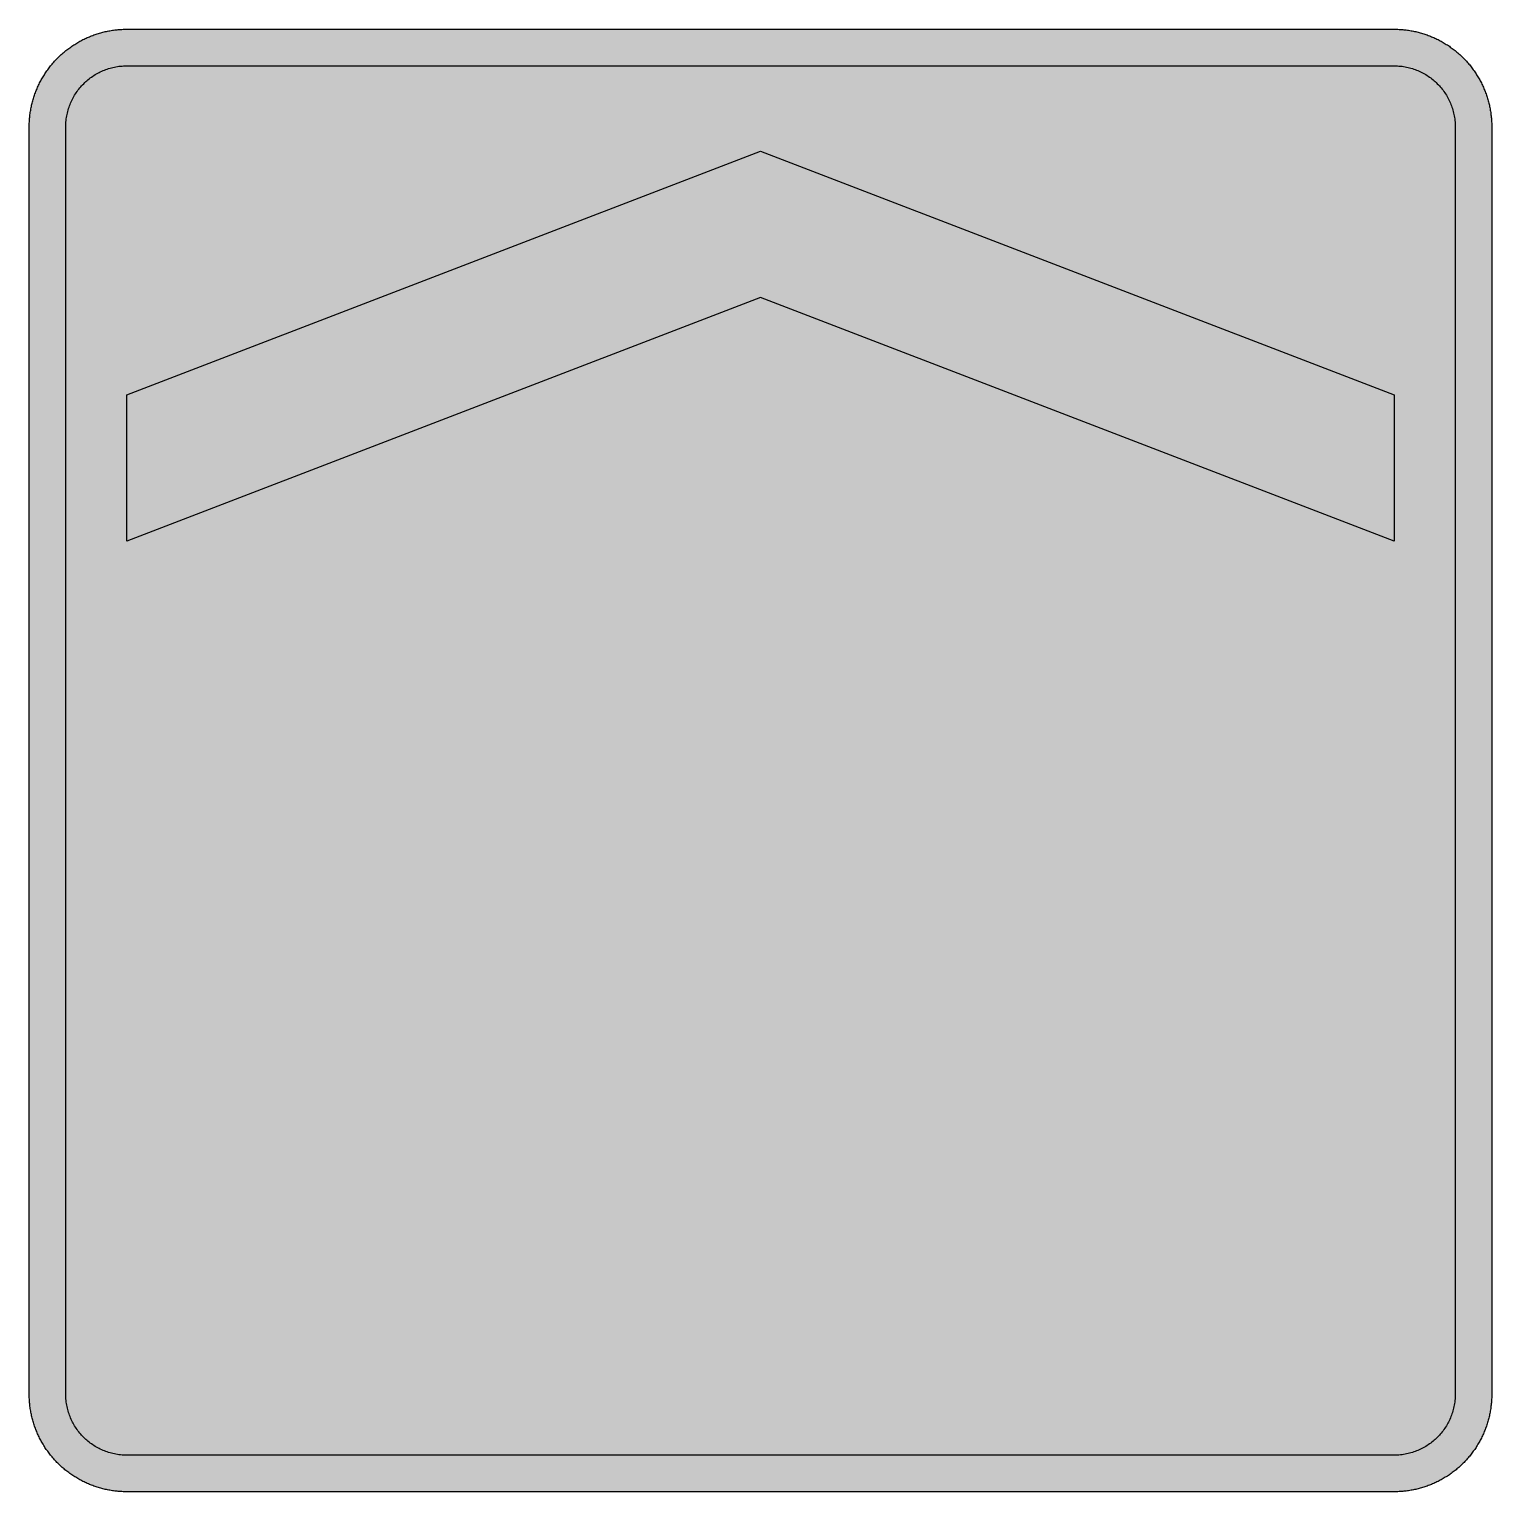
# Model space of a CAD drawing. Header units: millimetres. Extents: x 0 to 212, y 0 to 212.
import ezdxf

# ---------------------------------------------------------------- set-up
doc = ezdxf.new("R2010")
doc.units = ezdxf.units.MM

msp = doc.modelspace()

# ---------------------------------------------------------------- hatches: boundary and pattern name
for color, points in [(254, [(14.1633, 0.0536), (13.9878, 0.0533), (13.8125, 0.0559), (13.6373, 0.061), (13.462, 0.0686), (13.2893, 0.0787), (13.114, 0.0914), (12.9413, 0.1041), (12.7686, 0.1219), (12.5959, 0.1397), (12.4231, 0.16), (12.2504, 0.1829), (12.0777, 0.2057), (11.9075, 0.2337), (11.7373, 0.2616), (11.5672, 0.2921), (11.397, 0.3251), (11.2268, 0.3607), (11.0592, 0.3988), (10.8915, 0.4369), (10.7239, 0.4775), (10.5562, 0.5207), (10.3886, 0.5664), (10.2235, 0.6121), (10.0584, 0.6629), (9.8933, 0.7137), (9.7307, 0.7671), (9.5682, 0.8204), (9.4056, 0.8788), (9.2431, 0.9373), (9.083, 0.9982), (8.923, 1.0617), (8.763, 1.1252), (8.6055, 1.1938), (8.4455, 1.2624), (8.2906, 1.331), (8.1331, 1.4046), (7.9781, 1.4783), (7.8232, 1.5545), (7.6708, 1.6332), (7.5184, 1.7145), (7.366, 1.7958), (7.2161, 1.8796), (7.0663, 1.966), (6.919, 2.0523), (6.7716, 2.1438), (6.6243, 2.2352), (6.4795, 2.3266), (6.3348, 2.4232), (6.19, 2.5197), (6.0477, 2.6187), (5.908, 2.7178), (5.7683, 2.8194), (5.6286, 2.9235), (5.4915, 3.0302), (5.3543, 3.1369), (5.2197, 3.2461), (5.0851, 3.3579), (4.953, 3.4722), (4.8209, 3.5865), (4.6914, 3.7033), (4.5644, 3.8202), (4.4348, 3.9395), (4.3104, 4.0615), (4.1859, 4.1859), (4.0615, 4.3104), (3.9395, 4.4348), (3.8202, 4.5618), (3.7033, 4.6914), (3.5865, 4.8209), (3.4722, 4.953), (3.3579, 5.0851), (3.2487, 5.2197), (3.1369, 5.3543), (3.0302, 5.4915), (2.9235, 5.6286), (2.8194, 5.7683), (2.7178, 5.908), (2.6187, 6.0477), (2.5197, 6.19), (2.4232, 6.3348), (2.3266, 6.477), (2.2352, 6.6243), (2.1438, 6.7691), (2.0523, 6.9164), (1.966, 7.0663), (1.8796, 7.2161), (1.7958, 7.366), (1.7145, 7.5184), (1.6332, 7.6708), (1.5545, 7.8232), (1.4783, 7.9781), (1.4046, 8.1331), (1.331, 8.2906), (1.2598, 8.4455), (1.1913, 8.603), (1.1252, 8.763), (1.0592, 8.923), (0.9982, 9.083), (0.9373, 9.2431), (0.8763, 9.4056), (0.8204, 9.5682), (0.7645, 9.7307), (0.7112, 9.8933), (0.6604, 10.0584), (0.6121, 10.2235), (0.5639, 10.3911), (0.5207, 10.5562), (0.4775, 10.7239), (0.4343, 10.8915), (0.3962, 11.0592), (0.3607, 11.2268), (0.3251, 11.397), (0.2921, 11.5672), (0.2616, 11.7373), (0.2311, 11.9075), (0.2057, 12.0802), (0.1803, 12.2504), (0.1575, 12.4231), (0.1372, 12.5959), (0.1194, 12.7686), (0.1041, 12.9413), (0.0889, 13.1166), (0.0787, 13.2893), (0.0686, 13.4645), (0.061, 13.6373), (0.0559, 13.8125), (0.0508, 13.9878), (0.0508, 14.163), (0.0522, 197.6092), (0.0508, 197.7822), (0.0559, 197.9574), (0.061, 198.1327), (0.0686, 198.308), (0.0787, 198.4807), (0.0889, 198.6559), (0.1041, 198.8287), (0.1194, 199.0014), (0.1372, 199.1741), (0.1575, 199.3468), (0.1803, 199.5195), (0.2057, 199.6923), (0.2311, 199.8624), (0.2616, 200.0326), (0.2921, 200.2028), (0.3251, 200.373), (0.3607, 200.5432), (0.3962, 200.7108), (0.4343, 200.8784), (0.4775, 201.0461), (0.5207, 201.2137), (0.5639, 201.3814), (0.6121, 201.5465), (0.6604, 201.7116), (0.7112, 201.8767), (0.7645, 202.0392), (0.8204, 202.2018), (0.8763, 202.3643), (0.9373, 202.5269), (0.9982, 202.6869), (1.0592, 202.8469), (1.1252, 203.007), (1.1913, 203.1644), (1.2598, 203.3245), (1.331, 203.4794), (1.4046, 203.6369), (1.4783, 203.7918), (1.5545, 203.9468), (1.6332, 204.0992), (1.7145, 204.2516), (1.7958, 204.404), (1.8796, 204.5538), (1.966, 204.7037), (2.0523, 204.851), (2.1438, 204.9983), (2.2352, 205.1456), (2.3266, 205.2904), (2.4232, 205.4352), (2.5197, 205.58), (2.6187, 205.7222), (2.7178, 205.8619), (2.8194, 206.0016), (2.9235, 206.1413), (3.0302, 206.2785), (3.1369, 206.4156), (3.2487, 206.5503), (3.3579, 206.6849), (3.4722, 206.817), (3.5865, 206.949), (3.7033, 207.0786), (3.8202, 207.2056), (3.9395, 207.3351), (4.0615, 207.4596), (4.1859, 207.584), (4.3104, 207.7085), (4.4348, 207.8304), (4.5644, 207.9498), (4.6914, 208.0666), (4.8209, 208.1835), (4.953, 208.2978), (5.0851, 208.4121), (5.2197, 208.5213), (5.3543, 208.6331), (5.4915, 208.7397), (5.6286, 208.8464), (5.7683, 208.9506), (5.908, 209.0522), (6.0477, 209.1512), (6.19, 209.2503), (6.3348, 209.3468), (6.4795, 209.4433), (6.6243, 209.5348), (6.7716, 209.6262), (6.919, 209.7176), (7.0663, 209.804), (7.2161, 209.8904), (7.366, 209.9742), (7.5184, 210.0555), (7.6708, 210.1367), (7.8232, 210.2155), (7.9781, 210.2917), (8.1331, 210.3653), (8.2906, 210.439), (8.4455, 210.5101), (8.6055, 210.5787), (8.763, 210.6447), (8.923, 210.7108), (9.083, 210.7717), (9.2431, 210.8327), (9.4056, 210.8937), (9.5682, 210.9495), (9.7307, 211.0054), (9.8933, 211.0588), (10.0584, 211.1096), (10.2235, 211.1578), (10.3886, 211.2061), (10.5562, 211.2493), (10.7239, 211.2924), (10.8915, 211.3356), (11.0592, 211.3737), (11.2268, 211.4093), (11.397, 211.4448), (11.5672, 211.4779), (11.7373, 211.5083), (11.9075, 211.5388), (12.0777, 211.5642), (12.2504, 211.5896), (12.4231, 211.6125), (12.5959, 211.6328), (12.7686, 211.6506), (12.9413, 211.6658), (13.114, 211.6811), (13.2893, 211.6912), (13.462, 211.7014), (13.6373, 211.709), (13.8125, 211.7141), (13.9878, 211.7192), (14.163, 211.7192), (197.6078, 211.7203), (197.7822, 211.7192), (197.9574, 211.7141), (198.1327, 211.709), (198.3054, 211.7014), (198.4807, 211.6912), (198.6534, 211.6811), (198.8287, 211.6658), (199.0014, 211.6506), (199.1741, 211.6328), (199.3468, 211.6125), (199.5195, 211.5896), (199.6897, 211.5642), (199.8624, 211.5388), (200.0326, 211.5083), (200.2028, 211.4779), (200.373, 211.4448), (200.5432, 211.4093), (200.7108, 211.3737), (200.8784, 211.3356), (201.0461, 211.2924), (201.2137, 211.2493), (201.3788, 211.2061), (201.5465, 211.1578), (201.7116, 211.1096), (201.8767, 211.0588), (202.0392, 211.0054), (202.2018, 210.9495), (202.3643, 210.8937), (202.5269, 210.8327), (202.6869, 210.7717), (202.8469, 210.7108), (203.007, 210.6447), (203.167, 210.5787), (203.3245, 210.5101), (203.4794, 210.439), (203.6369, 210.3653), (203.7918, 210.2917), (203.9468, 210.2155), (204.0992, 210.1367), (204.2516, 210.0555), (204.404, 209.9742), (204.5538, 209.8904), (204.7037, 209.804), (204.8535, 209.7176), (205.0009, 209.6262), (205.1456, 209.5348), (205.293, 209.4433), (205.4352, 209.3468), (205.58, 209.2503), (205.7222, 209.1512), (205.8619, 209.0522), (206.0016, 208.9506), (206.1413, 208.8464), (206.2785, 208.7397), (206.4156, 208.6331), (206.5503, 208.5213), (206.6849, 208.4121), (206.817, 208.2978), (206.949, 208.1835), (207.0786, 208.0666), (207.2081, 207.9498), (207.3351, 207.8304), (207.4596, 207.7085), (207.584, 207.584), (207.7085, 207.4596), (207.8304, 207.3351), (207.9498, 207.2056), (208.0666, 207.0786), (208.1835, 206.949), (208.2978, 206.817), (208.4121, 206.6849), (208.5238, 206.5503), (208.6331, 206.4156), (208.7397, 206.2785), (208.8464, 206.1413), (208.9506, 206.0016), (209.0522, 205.8619), (209.1512, 205.7222), (209.2503, 205.58), (209.3468, 205.4352), (209.4433, 205.2904), (209.5348, 205.1456), (209.6262, 204.9983), (209.7176, 204.851), (209.804, 204.7037), (209.8904, 204.5538), (209.9742, 204.404), (210.0555, 204.2516), (210.1367, 204.0992), (210.2155, 203.9468), (210.2917, 203.7918), (210.3653, 203.6369), (210.439, 203.4794), (210.5076, 203.3245), (210.5762, 203.1644), (210.6447, 203.007), (210.7082, 202.8469), (210.7717, 202.6869), (210.8327, 202.5269), (210.8911, 202.3643), (210.9495, 202.2018), (211.0029, 202.0392), (211.0562, 201.8767), (211.107, 201.7116), (211.1578, 201.5465), (211.2035, 201.3814), (211.2493, 201.2137), (211.2924, 201.0461), (211.3331, 200.8784), (211.3712, 200.7108), (211.4093, 200.5432), (211.4448, 200.373), (211.4779, 200.2028), (211.5083, 200.0326), (211.5363, 199.8624), (211.5642, 199.6923), (211.5871, 199.5195), (211.6099, 199.3468), (211.6303, 199.1741), (211.648, 199.0014), (211.6658, 198.8287), (211.6785, 198.6559), (211.6912, 198.4807), (211.7014, 198.308), (211.709, 198.1327), (211.7141, 197.9574), (211.7166, 197.7822), (211.7166, 197.6069), (211.7189, 14.1647), (211.7166, 13.9878), (211.7141, 13.8125), (211.709, 13.6373), (211.7014, 13.4645), (211.6912, 13.2893), (211.6785, 13.1166), (211.6658, 12.9413), (211.648, 12.7686), (211.6303, 12.5959), (211.6099, 12.4231), (211.5871, 12.2504), (211.5642, 12.0802), (211.5363, 11.9075), (211.5083, 11.7373), (211.4779, 11.5672), (211.4448, 11.397), (211.4093, 11.2268), (211.3712, 11.0592), (211.3331, 10.8915), (211.2924, 10.7239), (211.2493, 10.5562), (211.2035, 10.3911), (211.1578, 10.2235), (211.107, 10.0584), (211.0562, 9.8933), (211.0029, 9.7307), (210.9495, 9.5682), (210.8911, 9.4056), (210.8327, 9.2431), (210.7717, 9.083), (210.7082, 8.923), (210.6447, 8.763), (210.5762, 8.603), (210.5076, 8.4455), (210.439, 8.2906), (210.3653, 8.1331), (210.2917, 7.9781), (210.2155, 7.8232), (210.1367, 7.6708), (210.0555, 7.5184), (209.9742, 7.366), (209.8904, 7.2161), (209.804, 7.0663), (209.7176, 6.9164), (209.6262, 6.7691), (209.5348, 6.6243), (209.4433, 6.477), (209.3468, 6.3348), (209.2503, 6.19), (209.1512, 6.0477), (209.0522, 5.908), (208.9506, 5.7683), (208.8464, 5.6286), (208.7397, 5.4915), (208.6331, 5.3543), (208.5238, 5.2197), (208.4121, 5.0851), (208.2978, 4.953), (208.1835, 4.8209), (208.0666, 4.6914), (207.9498, 4.5618), (207.8304, 4.4348), (207.7085, 4.3104), (207.584, 4.1859), (207.4596, 4.0615), (207.3351, 3.9395), (207.2081, 3.8202), (207.0786, 3.7033), (206.949, 3.5865), (206.817, 3.4722), (206.6849, 3.3579), (206.5503, 3.2461), (206.4156, 3.1369), (206.2785, 3.0302), (206.1413, 2.9235), (206.0016, 2.8194), (205.8619, 2.7178), (205.7222, 2.6187), (205.58, 2.5197), (205.4352, 2.4232), (205.293, 2.3266), (205.1456, 2.2352), (205.0009, 2.1438), (204.8535, 2.0523), (204.7037, 1.966), (204.5538, 1.8796), (204.404, 1.7958), (204.2516, 1.7145), (204.0992, 1.6332), (203.9468, 1.5545), (203.7918, 1.4783), (203.6369, 1.4046), (203.4794, 1.331), (203.3245, 1.2624), (203.167, 1.1938), (203.007, 1.1252), (202.8469, 1.0617), (202.6869, 0.9982), (202.5269, 0.9373), (202.3643, 0.8788), (202.2018, 0.8204), (202.0392, 0.7671), (201.8767, 0.7137), (201.7116, 0.6629), (201.5465, 0.6121), (201.3788, 0.5664), (201.2137, 0.5207), (201.0461, 0.4775), (200.8784, 0.4369), (200.7108, 0.3988), (200.5432, 0.3607), (200.373, 0.3251), (200.2028, 0.2921), (200.0326, 0.2616), (199.8624, 0.2337), (199.6897, 0.2057), (199.5195, 0.1829), (199.3468, 0.16), (199.1741, 0.1397), (199.0014, 0.1219), (198.8287, 0.1041), (198.6534, 0.0914), (198.4807, 0.0787), (198.3054, 0.0686), (198.1327, 0.061), (197.9574, 0.0559), (197.7822, 0.0533), (197.6069, 0.0533)]), (144, [(14.1633, 5.3453), (13.9344, 5.3467), (13.7084, 5.3543), (13.4849, 5.3696), (13.2613, 5.3899), (13.0378, 5.4153), (12.8194, 5.4458), (12.6009, 5.4813), (12.385, 5.522), (12.1717, 5.5702), (11.9583, 5.621), (11.7475, 5.6794), (11.5392, 5.7404), (11.3335, 5.8064), (11.1303, 5.8801), (10.9296, 5.9563), (10.729, 6.0376), (10.5334, 6.1239), (10.3378, 6.2128), (10.1473, 6.3094), (9.9593, 6.4084), (9.7714, 6.5126), (9.5885, 6.6218), (9.4082, 6.7335), (9.2304, 6.8504), (9.0576, 6.9698), (8.8849, 7.0968), (8.7173, 7.2238), (8.5522, 7.3584), (8.3896, 7.4955), (8.2321, 7.6352), (8.0772, 7.78), (7.9273, 7.9273), (7.7775, 8.0772), (7.6352, 8.2321), (7.493, 8.3922), (7.3558, 8.5522), (7.2238, 8.7173), (7.0942, 8.8875), (6.9698, 9.0576), (6.8504, 9.2329), (6.7335, 9.4107), (6.6192, 9.591), (6.5126, 9.7739), (6.4084, 9.9593), (6.3068, 10.1473), (6.2128, 10.3403), (6.1214, 10.5334), (6.035, 10.7315), (5.9538, 10.9296), (5.8776, 11.1303), (5.8064, 11.3335), (5.7404, 11.5418), (5.6769, 11.75), (5.621, 11.9583), (5.5677, 12.1717), (5.522, 12.385), (5.4813, 12.6009), (5.4432, 12.8194), (5.4127, 13.0404), (5.3873, 13.2613), (5.3696, 13.4849), (5.3543, 13.7084), (5.3467, 13.937), (5.3416, 14.163), (5.3439, 197.6092), (5.3467, 197.8355), (5.3543, 198.0616), (5.3696, 198.2851), (5.3873, 198.5086), (5.4127, 198.7321), (5.4432, 198.9506), (5.4813, 199.169), (5.522, 199.3849), (5.5677, 199.5983), (5.621, 199.8116), (5.6769, 200.0225), (5.7404, 200.2307), (5.8064, 200.4365), (5.8776, 200.6397), (5.9538, 200.8403), (6.035, 201.041), (6.1214, 201.2366), (6.2128, 201.4322), (6.3068, 201.6227), (6.4084, 201.8106), (6.5126, 201.9986), (6.6192, 202.1815), (6.7335, 202.3618), (6.8504, 202.5396), (6.9698, 202.7123), (7.0942, 202.885), (7.2238, 203.0527), (7.3558, 203.2178), (7.493, 203.3803), (7.6352, 203.5378), (7.7775, 203.6928), (7.9273, 203.8426), (8.0772, 203.9925), (8.2321, 204.1347), (8.3896, 204.277), (8.5522, 204.4141), (8.7173, 204.5462), (8.8849, 204.6757), (9.0576, 204.8002), (9.2304, 204.9196), (9.4082, 205.0364), (9.5885, 205.1507), (9.7714, 205.2574), (9.9593, 205.3615), (10.1473, 205.4631), (10.3378, 205.5571), (10.5334, 205.6486), (10.729, 205.7349), (10.9296, 205.8162), (11.1303, 205.8924), (11.3335, 205.9635), (11.5392, 206.0296), (11.7475, 206.0931), (11.9583, 206.1489), (12.1717, 206.2023), (12.385, 206.248), (12.6009, 206.2886), (12.8194, 206.3267), (13.0378, 206.3572), (13.2613, 206.3826), (13.4849, 206.4004), (13.7084, 206.4156), (13.9344, 206.4233), (14.163, 206.4283), (197.6078, 206.4286), (197.833, 206.4233), (198.0616, 206.4156), (198.2851, 206.4004), (198.5086, 206.3826), (198.7296, 206.3572), (198.9506, 206.3267), (199.169, 206.2886), (199.3849, 206.248), (199.5983, 206.2023), (199.8116, 206.1489), (200.0199, 206.0931), (200.2282, 206.0296), (200.4365, 205.9635), (200.6397, 205.8924), (200.8403, 205.8162), (201.0385, 205.7349), (201.2366, 205.6486), (201.4296, 205.5571), (201.6227, 205.4631), (201.8106, 205.3615), (201.996, 205.2574), (202.1789, 205.1507), (202.3593, 205.0364), (202.5371, 204.9196), (202.7123, 204.8002), (202.8825, 204.6757), (203.0527, 204.5462), (203.2178, 204.4141), (203.3778, 204.277), (203.5378, 204.1347), (203.6928, 203.9925), (203.8426, 203.8426), (203.9899, 203.6928), (204.1347, 203.5378), (204.2744, 203.3803), (204.4116, 203.2178), (204.5462, 203.0527), (204.6732, 202.885), (204.8002, 202.7123), (204.9196, 202.5396), (205.0364, 202.3618), (205.1482, 202.1815), (205.2574, 201.9986), (205.3615, 201.8106), (205.4606, 201.6227), (205.5571, 201.4322), (205.646, 201.2366), (205.7324, 201.041), (205.8137, 200.8403), (205.8899, 200.6397), (205.9635, 200.4365), (206.0296, 200.2307), (206.0905, 200.0225), (206.1489, 199.8116), (206.1997, 199.5983), (206.248, 199.3849), (206.2886, 199.169), (206.3242, 198.9506), (206.3547, 198.7321), (206.3801, 198.5086), (206.4004, 198.2851), (206.4156, 198.0616), (206.4233, 197.8355), (206.4258, 197.6069), (206.4272, 14.1647), (206.4233, 13.937), (206.4156, 13.7084), (206.4004, 13.4849), (206.3801, 13.2613), (206.3547, 13.0404), (206.3242, 12.8194), (206.2886, 12.6009), (206.248, 12.385), (206.1997, 12.1717), (206.1489, 11.9583), (206.0905, 11.75), (206.0296, 11.5418), (205.9635, 11.3335), (205.8899, 11.1303), (205.8137, 10.9296), (205.7324, 10.7315), (205.646, 10.5334), (205.5571, 10.3403), (205.4606, 10.1473), (205.3615, 9.9593), (205.2574, 9.7739), (205.1482, 9.591), (205.0364, 9.4107), (204.9196, 9.2329), (204.8002, 9.0576), (204.6732, 8.8875), (204.5462, 8.7173), (204.4116, 8.5522), (204.2744, 8.3922), (204.1347, 8.2321), (203.9899, 8.0772), (203.8426, 7.9273), (203.6928, 7.78), (203.5378, 7.6352), (203.3778, 7.4955), (203.2178, 7.3584), (203.0527, 7.2238), (202.8825, 7.0968), (202.7123, 6.9698), (202.5371, 6.8504), (202.3593, 6.7335), (202.1789, 6.6218), (201.996, 6.5126), (201.8106, 6.4084), (201.6227, 6.3094), (201.4296, 6.2128), (201.2366, 6.1239), (201.0385, 6.0376), (200.8403, 5.9563), (200.6397, 5.8801), (200.4365, 5.8064), (200.2282, 5.7404), (200.0199, 5.6794), (199.8116, 5.621), (199.5983, 5.5702), (199.3849, 5.522), (199.169, 5.4813), (198.9506, 5.4458), (198.7296, 5.4153), (198.5086, 5.3899), (198.2851, 5.3696), (198.0616, 5.3543), (197.833, 5.3467), (197.6069, 5.3442)]), (254, [(105.8855, 194.0814), (197.6078, 158.8036), (197.6078, 137.637), (105.8855, 172.9147), (14.1633, 137.637), (14.1633, 158.8036)])]:
    msp.add_hatch(color=color).paths.add_polyline_path(points)
h = msp.add_hatch(color=254)
h.paths.add_polyline_path([(68.8439, 17.6925), (68.8439, 141.1647), (119.5557, 141.1647), (120.0201, 141.1605), (120.4849, 141.1529), (120.9497, 141.1376), (121.412, 141.1173), (121.8768, 141.0919), (122.3391, 141.0589), (122.7988, 141.0233), (123.2586, 140.9802), (123.7183, 140.9319), (124.1755, 140.8786), (124.6327, 140.8176), (125.0899, 140.7516), (125.5446, 140.683), (125.9992, 140.6068), (126.4514, 140.523), (126.9009, 140.4366), (127.3505, 140.3426), (127.8001, 140.2461), (128.2471, 140.142), (128.6916, 140.0327), (129.1336, 139.9184), (129.5781, 139.7991), (130.0175, 139.6746), (130.4569, 139.5425), (130.8938, 139.4079), (131.3282, 139.2657), (131.7625, 139.1209), (132.1943, 138.9685), (132.6236, 138.811), (133.0503, 138.6484), (133.4745, 138.4833), (133.8986, 138.3106), (134.3203, 138.1328), (134.7394, 137.9499), (135.1559, 137.762), (135.57, 137.5689), (135.984, 137.3708), (136.3929, 137.1676), (136.7993, 136.9593), (137.2057, 136.7485), (137.607, 136.5301), (138.0084, 136.3066), (138.4046, 136.078), (138.8008, 135.8468), (139.192, 135.6081), (139.5806, 135.3642), (139.9667, 135.1178), (140.3502, 134.8664), (140.7312, 134.6073), (141.1097, 134.3457), (141.4831, 134.079), (141.8565, 133.8072), (142.2248, 133.5303), (142.588, 133.2509), (142.9512, 132.9639), (143.3093, 132.6744), (143.6649, 132.3797), (144.018, 132.08), (144.3685, 131.7752), (144.714, 131.4653), (145.0543, 131.1529), (145.3921, 130.8354), (145.7274, 130.5128), (146.0602, 130.1852), (146.3878, 129.8524), (146.7104, 129.5171), (147.0279, 129.1793), (147.3403, 128.8364), (147.6502, 128.491), (147.955, 128.143), (148.2547, 127.7899), (148.5494, 127.4343), (148.8389, 127.0762), (149.1259, 126.713), (149.4079, 126.3498), (149.6822, 125.9789), (149.954, 125.6081), (150.2207, 125.2347), (150.4823, 124.8562), (150.7414, 124.4752), (150.9928, 124.0917), (151.2392, 123.7056), (151.4831, 123.317), (151.7193, 122.9258), (151.953, 122.5296), (152.1816, 122.1334), (152.4051, 121.732), (152.621, 121.3307), (152.8343, 120.9269), (153.0426, 120.5179), (153.2458, 120.109), (153.4439, 119.695), (153.637, 119.2809), (153.8249, 118.8644), (154.0078, 118.4453), (154.1856, 118.0236), (154.3558, 117.602), (154.5234, 117.1753), (154.686, 116.7486), (154.8435, 116.3193), (154.9933, 115.8875), (155.1407, 115.4532), (155.2804, 115.0188), (155.4175, 114.5819), (155.5471, 114.1425), (155.6715, 113.7031), (155.7934, 113.2611), (155.9077, 112.8166), (156.017, 112.3721), (156.1186, 111.9251), (156.2176, 111.4781), (156.3116, 111.0285), (156.398, 110.5764), (156.4792, 110.1242), (156.5554, 109.6696), (156.6266, 109.2149), (156.6926, 108.7603), (156.751, 108.3031), (156.8044, 107.8459), (156.8526, 107.3861), (156.8958, 106.9264), (156.9339, 106.4641), (156.9644, 106.0018), (156.9898, 105.5395), (157.0101, 105.0747), (157.0253, 104.6124), (157.033, 104.1476), (157.038, 103.6803), (157.033, 103.2154), (157.0253, 102.7506), (157.0101, 102.2858), (156.9898, 101.821), (156.9644, 101.3587), (156.9339, 100.8964), (156.8958, 100.4367), (156.8526, 99.9769), (156.8044, 99.5172), (156.751, 99.0575), (156.6926, 98.6028), (156.6266, 98.1456), (156.5554, 97.6909), (156.4792, 97.2363), (156.398, 96.7842), (156.3116, 96.3346), (156.2176, 95.885), (156.1186, 95.4354), (156.017, 94.9884), (155.9077, 94.5439), (155.7934, 94.0994), (155.6715, 93.6574), (155.5471, 93.218), (155.4175, 92.7786), (155.2804, 92.3417), (155.1407, 91.9074), (154.9933, 91.473), (154.8435, 91.0412), (154.686, 90.612), (154.5234, 90.1852), (154.3558, 89.7585), (154.1856, 89.3369), (154.0078, 88.9152), (153.8249, 88.4961), (153.637, 88.0796), (153.4439, 87.6656), (153.2458, 87.2515), (153.0426, 86.8426), (152.8343, 86.4337), (152.621, 86.0298), (152.4051, 85.6285), (152.1816, 85.2272), (151.953, 84.8309), (151.7193, 84.4347), (151.4831, 84.0435), (151.2392, 83.6549), (150.9928, 83.2688), (150.7414, 82.8853), (150.4823, 82.5043), (150.2207, 82.1258), (149.954, 81.7524), (149.6822, 81.3791), (149.4079, 81.0108), (149.1259, 80.645), (148.8389, 80.2843), (148.5494, 79.9262), (148.2547, 79.568), (147.955, 79.2175), (147.6502, 78.867), (147.3403, 78.5216), (147.0279, 78.1812), (146.7104, 77.8408), (146.3878, 77.5081), (146.0602, 77.1754), (145.7274, 76.8477), (145.3921, 76.5251), (145.0543, 76.2076), (144.714, 75.8927), (144.3685, 75.5853), (144.018, 75.2805), (143.6649, 74.9808), (143.3093, 74.6862), (142.9512, 74.3941), (142.588, 74.1096), (142.2248, 73.8276), (141.8565, 73.5533), (141.4831, 73.2815), (141.1097, 73.0148), (140.7312, 72.7532), (140.3502, 72.4941), (139.9667, 72.2427), (139.5806, 71.9938), (139.192, 71.7525), (138.8008, 71.5137), (138.4046, 71.2826), (138.0084, 71.054), (137.607, 70.8304), (137.2057, 70.612), (136.7993, 70.4012), (136.3929, 70.1929), (135.984, 69.9897), (135.57, 69.7916), (135.1559, 69.5985), (134.7394, 69.4106), (134.3203, 69.2277), (133.8986, 69.0499), (133.4745, 68.8797), (133.0503, 68.7121), (132.6236, 68.5495), (132.1943, 68.392), (131.7625, 68.2422), (131.3282, 68.0949), (130.8938, 67.9526), (130.4569, 67.818), (130.0175, 67.6885), (129.5781, 67.5615), (129.1336, 67.4421), (128.6916, 67.3278), (128.2471, 67.2186), (127.8001, 67.117), (127.3505, 67.0179), (126.9009, 66.9239), (126.4514, 66.8376), (125.9992, 66.7563), (125.5446, 66.6801), (125.0899, 66.609), (124.6327, 66.5429), (124.1755, 66.4845), (123.7183, 66.4312), (123.2586, 66.3804), (122.7988, 66.3397), (122.3391, 66.3016), (121.8768, 66.2711), (121.412, 66.2432), (120.9497, 66.2229), (120.4849, 66.2102), (120.0201, 66.2), (119.5553, 66.1975), (87.5852, 66.1994), (87.5852, 17.6925)])
h.paths.add_polyline_path([(87.5852, 83.8383), (118.4533, 83.8383), (118.6993, 83.8378), (118.9457, 83.8429), (119.1895, 83.8505), (119.4359, 83.8606), (119.6823, 83.8759), (119.9261, 83.8911), (120.1699, 83.9114), (120.4138, 83.9343), (120.6576, 83.9597), (120.8989, 83.9876), (121.1402, 84.0207), (121.3841, 84.0537), (121.6228, 84.0918), (121.8641, 84.1324), (122.1029, 84.1756), (122.3416, 84.2213), (122.5804, 84.2721), (122.8166, 84.3229), (123.0528, 84.3788), (123.2891, 84.4347), (123.5253, 84.4956), (123.759, 84.5591), (123.9926, 84.6252), (124.2238, 84.6938), (124.4549, 84.7674), (124.6861, 84.8411), (124.9147, 84.9198), (125.1433, 84.9986), (125.3719, 85.0824), (125.5979, 85.1687), (125.8214, 85.2551), (126.0475, 85.3465), (126.2685, 85.4405), (126.492, 85.537), (126.713, 85.6361), (126.9314, 85.7402), (127.1499, 85.8444), (127.3658, 85.9511), (127.5817, 86.0628), (127.7976, 86.1746), (128.0109, 86.2889), (128.2217, 86.4083), (128.4326, 86.5276), (128.6408, 86.6521), (128.8491, 86.7766), (129.0549, 86.9061), (129.2581, 87.0356), (129.4613, 87.1703), (129.6645, 87.3074), (129.8626, 87.4446), (130.0607, 87.5868), (130.2588, 87.7291), (130.4544, 87.8764), (130.6474, 88.0262), (130.8379, 88.1761), (131.0284, 88.331), (131.2164, 88.486), (131.4044, 88.646), (131.5898, 88.806), (131.7727, 88.9686), (131.953, 89.1362), (132.1308, 89.3039), (132.3086, 89.474), (132.4839, 89.6468), (132.6591, 89.8246), (132.8293, 89.9998), (132.9969, 90.1802), (133.162, 90.3605), (133.3271, 90.5434), (133.4872, 90.7288), (133.6472, 90.9142), (133.8021, 91.1047), (133.9571, 91.2927), (134.1069, 91.4857), (134.2568, 91.6788), (134.4016, 91.8743), (134.5463, 92.0699), (134.6886, 92.268), (134.8257, 92.4687), (134.9629, 92.6719), (135.095, 92.8726), (135.2271, 93.0783), (135.3566, 93.284), (135.4811, 93.4923), (135.6055, 93.7006), (135.7249, 93.9114), (135.8443, 94.1222), (135.9586, 94.3356), (136.0703, 94.549), (136.1821, 94.7649), (136.2888, 94.9833), (136.3929, 95.2017), (136.4945, 95.4202), (136.5961, 95.6412), (136.6926, 95.8621), (136.7866, 96.0857), (136.8755, 96.3092), (136.9644, 96.5352), (137.0508, 96.7613), (137.1346, 96.9899), (137.2133, 97.2185), (137.2921, 97.4471), (137.3657, 97.6782), (137.4394, 97.9094), (137.508, 98.1405), (137.574, 98.3742), (137.6375, 98.6079), (137.6985, 98.8441), (137.7544, 99.0778), (137.8102, 99.3165), (137.861, 99.5528), (137.9118, 99.7915), (137.9576, 100.0303), (138.0007, 100.269), (138.0414, 100.5103), (138.0795, 100.7491), (138.1125, 100.9904), (138.1455, 101.2342), (138.1735, 101.4755), (138.1989, 101.7194), (138.2217, 101.9632), (138.242, 102.2071), (138.2573, 102.4509), (138.2725, 102.6973), (138.2827, 102.9411), (138.2903, 103.1875), (138.2954, 103.4339), (138.2954, 103.6803), (138.2954, 103.9266), (138.2903, 104.173), (138.2827, 104.4194), (138.2725, 104.6658), (138.2573, 104.9096), (138.242, 105.1535), (138.2217, 105.3973), (138.1989, 105.6411), (138.1735, 105.885), (138.1455, 106.1288), (138.1125, 106.3701), (138.0795, 106.6114), (138.0414, 106.8527), (138.0007, 107.0915), (137.9576, 107.3302), (137.9118, 107.569), (137.861, 107.8078), (137.8102, 108.044), (137.7544, 108.2827), (137.6985, 108.5164), (137.6375, 108.7526), (137.574, 108.9863), (137.508, 109.22), (137.4394, 109.4511), (137.3657, 109.6823), (137.2921, 109.9134), (137.2133, 110.142), (137.1346, 110.3706), (137.0508, 110.5992), (136.9644, 110.8253), (136.8755, 111.0488), (136.7866, 111.2749), (136.6926, 111.4958), (136.5961, 111.7194), (136.4945, 111.9403), (136.3929, 112.1588), (136.2888, 112.3772), (136.1821, 112.5931), (136.0703, 112.809), (135.9586, 113.0249), (135.8443, 113.2383), (135.7249, 113.4491), (135.6055, 113.6599), (135.4811, 113.8682), (135.3566, 114.0765), (135.2271, 114.2822), (135.095, 114.4854), (134.9629, 114.6886), (134.8257, 114.8918), (134.6886, 115.0899), (134.5463, 115.2881), (134.4016, 115.4862), (134.2568, 115.6818), (134.1069, 115.8748), (133.9571, 116.0653), (133.8021, 116.2558), (133.6472, 116.4438), (133.4872, 116.6317), (133.3271, 116.8146), (133.162, 116.9975), (132.9969, 117.1804), (132.8293, 117.3582), (132.6591, 117.536), (132.4839, 117.7112), (132.3086, 117.8839), (132.1308, 118.0567), (131.953, 118.2243), (131.7727, 118.3894), (131.5898, 118.5545), (131.4044, 118.7145), (131.2164, 118.8745), (131.0284, 119.0295), (130.8379, 119.1844), (130.6474, 119.3343), (130.4544, 119.4841), (130.2588, 119.6289), (130.0607, 119.7737), (129.8626, 119.9159), (129.6645, 120.0531), (129.4613, 120.1903), (129.2581, 120.3223), (129.0549, 120.4544), (128.8491, 120.584), (128.6408, 120.7084), (128.4326, 120.8329), (128.2217, 120.9523), (128.0109, 121.0716), (127.7976, 121.1859), (127.5817, 121.2977), (127.3658, 121.4095), (127.1499, 121.5161), (126.9314, 121.6203), (126.713, 121.7244), (126.492, 121.8235), (126.2685, 121.92), (126.0475, 122.014), (125.8214, 122.1054), (125.5979, 122.1943), (125.3719, 122.2781), (125.1433, 122.362), (124.9147, 122.4432), (124.6861, 122.5194), (124.4549, 122.5956), (124.2238, 122.6668), (123.9926, 122.7353), (123.759, 122.8014), (123.5253, 122.8649), (123.2891, 122.9258), (123.0528, 122.9843), (122.8166, 123.0376), (122.5804, 123.0909), (122.3416, 123.1392), (122.1029, 123.1849), (121.8641, 123.2281), (121.6228, 123.2687), (121.3841, 123.3068), (121.1402, 123.3424), (120.8989, 123.3729), (120.6576, 123.4008), (120.4138, 123.4262), (120.1699, 123.4491), (119.9261, 123.4694), (119.6823, 123.4872), (119.4359, 123.4999), (119.1895, 123.51), (118.9457, 123.5177), (118.6993, 123.5227), (118.4529, 123.5253), (87.5852, 123.5258)], flags=16)

# ---------------------------------------------------------------- linework, layer by layer
at = {"color": 254}
for points in [[(14.1633, 0.0536), (13.9878, 0.0533), (13.8125, 0.0559), (13.6373, 0.061), (13.462, 0.0686), (13.2893, 0.0787), (13.114, 0.0914), (12.9413, 0.1041), (12.7686, 0.1219), (12.5959, 0.1397), (12.4231, 0.16), (12.2504, 0.1829), (12.0777, 0.2057), (11.9075, 0.2337), (11.7373, 0.2616), (11.5672, 0.2921), (11.397, 0.3251), (11.2268, 0.3607), (11.0592, 0.3988), (10.8915, 0.4369), (10.7239, 0.4775), (10.5562, 0.5207), (10.3886, 0.5664), (10.2235, 0.6121), (10.0584, 0.6629), (9.8933, 0.7137), (9.7307, 0.7671), (9.5682, 0.8204), (9.4056, 0.8788), (9.2431, 0.9373), (9.083, 0.9982), (8.923, 1.0617), (8.763, 1.1252), (8.6055, 1.1938), (8.4455, 1.2624), (8.2906, 1.331), (8.1331, 1.4046), (7.9781, 1.4783), (7.8232, 1.5545), (7.6708, 1.6332), (7.5184, 1.7145), (7.366, 1.7958), (7.2161, 1.8796), (7.0663, 1.966), (6.919, 2.0523), (6.7716, 2.1438), (6.6243, 2.2352), (6.4795, 2.3266), (6.3348, 2.4232), (6.19, 2.5197), (6.0477, 2.6187), (5.908, 2.7178), (5.7683, 2.8194), (5.6286, 2.9235), (5.4915, 3.0302), (5.3543, 3.1369), (5.2197, 3.2461), (5.0851, 3.3579), (4.953, 3.4722), (4.8209, 3.5865), (4.6914, 3.7033), (4.5644, 3.8202), (4.4348, 3.9395), (4.3104, 4.0615), (4.1859, 4.1859), (4.0615, 4.3104), (3.9395, 4.4348), (3.8202, 4.5618), (3.7033, 4.6914), (3.5865, 4.8209), (3.4722, 4.953), (3.3579, 5.0851), (3.2487, 5.2197), (3.1369, 5.3543), (3.0302, 5.4915), (2.9235, 5.6286), (2.8194, 5.7683), (2.7178, 5.908), (2.6187, 6.0477), (2.5197, 6.19), (2.4232, 6.3348), (2.3266, 6.477), (2.2352, 6.6243), (2.1438, 6.7691), (2.0523, 6.9164), (1.966, 7.0663), (1.8796, 7.2161), (1.7958, 7.366), (1.7145, 7.5184), (1.6332, 7.6708), (1.5545, 7.8232), (1.4783, 7.9781), (1.4046, 8.1331), (1.331, 8.2906), (1.2598, 8.4455), (1.1913, 8.603), (1.1252, 8.763), (1.0592, 8.923), (0.9982, 9.083), (0.9373, 9.2431), (0.8763, 9.4056), (0.8204, 9.5682), (0.7645, 9.7307), (0.7112, 9.8933), (0.6604, 10.0584), (0.6121, 10.2235), (0.5639, 10.3911), (0.5207, 10.5562), (0.4775, 10.7239), (0.4343, 10.8915), (0.3962, 11.0592), (0.3607, 11.2268), (0.3251, 11.397), (0.2921, 11.5672), (0.2616, 11.7373), (0.2311, 11.9075), (0.2057, 12.0802), (0.1803, 12.2504), (0.1575, 12.4231), (0.1372, 12.5959), (0.1194, 12.7686), (0.1041, 12.9413), (0.0889, 13.1166), (0.0787, 13.2893), (0.0686, 13.4645), (0.061, 13.6373), (0.0559, 13.8125), (0.0508, 13.9878), (0.0508, 14.163), (0.0522, 197.6092), (0.0508, 197.7822), (0.0559, 197.9574), (0.061, 198.1327), (0.0686, 198.308), (0.0787, 198.4807), (0.0889, 198.6559), (0.1041, 198.8287), (0.1194, 199.0014), (0.1372, 199.1741), (0.1575, 199.3468), (0.1803, 199.5195), (0.2057, 199.6923), (0.2311, 199.8624), (0.2616, 200.0326), (0.2921, 200.2028), (0.3251, 200.373), (0.3607, 200.5432), (0.3962, 200.7108), (0.4343, 200.8784), (0.4775, 201.0461), (0.5207, 201.2137), (0.5639, 201.3814), (0.6121, 201.5465), (0.6604, 201.7116), (0.7112, 201.8767), (0.7645, 202.0392), (0.8204, 202.2018), (0.8763, 202.3643), (0.9373, 202.5269), (0.9982, 202.6869), (1.0592, 202.8469), (1.1252, 203.007), (1.1913, 203.1644), (1.2598, 203.3245), (1.331, 203.4794), (1.4046, 203.6369), (1.4783, 203.7918), (1.5545, 203.9468), (1.6332, 204.0992), (1.7145, 204.2516), (1.7958, 204.404), (1.8796, 204.5538), (1.966, 204.7037), (2.0523, 204.851), (2.1438, 204.9983), (2.2352, 205.1456), (2.3266, 205.2904), (2.4232, 205.4352), (2.5197, 205.58), (2.6187, 205.7222), (2.7178, 205.8619), (2.8194, 206.0016), (2.9235, 206.1413), (3.0302, 206.2785), (3.1369, 206.4156), (3.2487, 206.5503), (3.3579, 206.6849), (3.4722, 206.817), (3.5865, 206.949), (3.7033, 207.0786), (3.8202, 207.2056), (3.9395, 207.3351), (4.0615, 207.4596), (4.1859, 207.584), (4.3104, 207.7085), (4.4348, 207.8304), (4.5644, 207.9498), (4.6914, 208.0666), (4.8209, 208.1835), (4.953, 208.2978), (5.0851, 208.4121), (5.2197, 208.5213), (5.3543, 208.6331), (5.4915, 208.7397), (5.6286, 208.8464), (5.7683, 208.9506), (5.908, 209.0522), (6.0477, 209.1512), (6.19, 209.2503), (6.3348, 209.3468), (6.4795, 209.4433), (6.6243, 209.5348), (6.7716, 209.6262), (6.919, 209.7176), (7.0663, 209.804), (7.2161, 209.8904), (7.366, 209.9742), (7.5184, 210.0555), (7.6708, 210.1367), (7.8232, 210.2155), (7.9781, 210.2917), (8.1331, 210.3653), (8.2906, 210.439), (8.4455, 210.5101), (8.6055, 210.5787), (8.763, 210.6447), (8.923, 210.7108), (9.083, 210.7717), (9.2431, 210.8327), (9.4056, 210.8937), (9.5682, 210.9495), (9.7307, 211.0054), (9.8933, 211.0588), (10.0584, 211.1096), (10.2235, 211.1578), (10.3886, 211.2061), (10.5562, 211.2493), (10.7239, 211.2924), (10.8915, 211.3356), (11.0592, 211.3737), (11.2268, 211.4093), (11.397, 211.4448), (11.5672, 211.4779), (11.7373, 211.5083), (11.9075, 211.5388), (12.0777, 211.5642), (12.2504, 211.5896), (12.4231, 211.6125), (12.5959, 211.6328), (12.7686, 211.6506), (12.9413, 211.6658), (13.114, 211.6811), (13.2893, 211.6912), (13.462, 211.7014), (13.6373, 211.709), (13.8125, 211.7141), (13.9878, 211.7192), (14.163, 211.7192), (197.6078, 211.7203), (197.7822, 211.7192), (197.9574, 211.7141), (198.1327, 211.709), (198.3054, 211.7014), (198.4807, 211.6912), (198.6534, 211.6811), (198.8287, 211.6658), (199.0014, 211.6506), (199.1741, 211.6328), (199.3468, 211.6125), (199.5195, 211.5896), (199.6897, 211.5642), (199.8624, 211.5388), (200.0326, 211.5083), (200.2028, 211.4779), (200.373, 211.4448), (200.5432, 211.4093), (200.7108, 211.3737), (200.8784, 211.3356), (201.0461, 211.2924), (201.2137, 211.2493), (201.3788, 211.2061), (201.5465, 211.1578), (201.7116, 211.1096), (201.8767, 211.0588), (202.0392, 211.0054), (202.2018, 210.9495), (202.3643, 210.8937), (202.5269, 210.8327), (202.6869, 210.7717), (202.8469, 210.7108), (203.007, 210.6447), (203.167, 210.5787), (203.3245, 210.5101), (203.4794, 210.439), (203.6369, 210.3653), (203.7918, 210.2917), (203.9468, 210.2155), (204.0992, 210.1367), (204.2516, 210.0555), (204.404, 209.9742), (204.5538, 209.8904), (204.7037, 209.804), (204.8535, 209.7176), (205.0009, 209.6262), (205.1456, 209.5348), (205.293, 209.4433), (205.4352, 209.3468), (205.58, 209.2503), (205.7222, 209.1512), (205.8619, 209.0522), (206.0016, 208.9506), (206.1413, 208.8464), (206.2785, 208.7397), (206.4156, 208.6331), (206.5503, 208.5213), (206.6849, 208.4121), (206.817, 208.2978), (206.949, 208.1835), (207.0786, 208.0666), (207.2081, 207.9498), (207.3351, 207.8304), (207.4596, 207.7085), (207.584, 207.584), (207.7085, 207.4596), (207.8304, 207.3351), (207.9498, 207.2056), (208.0666, 207.0786), (208.1835, 206.949), (208.2978, 206.817), (208.4121, 206.6849), (208.5238, 206.5503), (208.6331, 206.4156), (208.7397, 206.2785), (208.8464, 206.1413), (208.9506, 206.0016), (209.0522, 205.8619), (209.1512, 205.7222), (209.2503, 205.58), (209.3468, 205.4352), (209.4433, 205.2904), (209.5348, 205.1456), (209.6262, 204.9983), (209.7176, 204.851), (209.804, 204.7037), (209.8904, 204.5538), (209.9742, 204.404), (210.0555, 204.2516), (210.1367, 204.0992), (210.2155, 203.9468), (210.2917, 203.7918), (210.3653, 203.6369), (210.439, 203.4794), (210.5076, 203.3245), (210.5762, 203.1644), (210.6447, 203.007), (210.7082, 202.8469), (210.7717, 202.6869), (210.8327, 202.5269), (210.8911, 202.3643), (210.9495, 202.2018), (211.0029, 202.0392), (211.0562, 201.8767), (211.107, 201.7116), (211.1578, 201.5465), (211.2035, 201.3814), (211.2493, 201.2137), (211.2924, 201.0461), (211.3331, 200.8784), (211.3712, 200.7108), (211.4093, 200.5432), (211.4448, 200.373), (211.4779, 200.2028), (211.5083, 200.0326), (211.5363, 199.8624), (211.5642, 199.6923), (211.5871, 199.5195), (211.6099, 199.3468), (211.6303, 199.1741), (211.648, 199.0014), (211.6658, 198.8287), (211.6785, 198.6559), (211.6912, 198.4807), (211.7014, 198.308), (211.709, 198.1327), (211.7141, 197.9574), (211.7166, 197.7822), (211.7166, 197.6069), (211.7189, 14.1647), (211.7166, 13.9878), (211.7141, 13.8125), (211.709, 13.6373), (211.7014, 13.4645), (211.6912, 13.2893), (211.6785, 13.1166), (211.6658, 12.9413), (211.648, 12.7686), (211.6303, 12.5959), (211.6099, 12.4231), (211.5871, 12.2504), (211.5642, 12.0802), (211.5363, 11.9075), (211.5083, 11.7373), (211.4779, 11.5672), (211.4448, 11.397), (211.4093, 11.2268), (211.3712, 11.0592), (211.3331, 10.8915), (211.2924, 10.7239), (211.2493, 10.5562), (211.2035, 10.3911), (211.1578, 10.2235), (211.107, 10.0584), (211.0562, 9.8933), (211.0029, 9.7307), (210.9495, 9.5682), (210.8911, 9.4056), (210.8327, 9.2431), (210.7717, 9.083), (210.7082, 8.923), (210.6447, 8.763), (210.5762, 8.603), (210.5076, 8.4455), (210.439, 8.2906), (210.3653, 8.1331), (210.2917, 7.9781), (210.2155, 7.8232), (210.1367, 7.6708), (210.0555, 7.5184), (209.9742, 7.366), (209.8904, 7.2161), (209.804, 7.0663), (209.7176, 6.9164), (209.6262, 6.7691), (209.5348, 6.6243), (209.4433, 6.477), (209.3468, 6.3348), (209.2503, 6.19), (209.1512, 6.0477), (209.0522, 5.908), (208.9506, 5.7683), (208.8464, 5.6286), (208.7397, 5.4915), (208.6331, 5.3543), (208.5238, 5.2197), (208.4121, 5.0851), (208.2978, 4.953), (208.1835, 4.8209), (208.0666, 4.6914), (207.9498, 4.5618), (207.8304, 4.4348), (207.7085, 4.3104), (207.584, 4.1859), (207.4596, 4.0615), (207.3351, 3.9395), (207.2081, 3.8202), (207.0786, 3.7033), (206.949, 3.5865), (206.817, 3.4722), (206.6849, 3.3579), (206.5503, 3.2461), (206.4156, 3.1369), (206.2785, 3.0302), (206.1413, 2.9235), (206.0016, 2.8194), (205.8619, 2.7178), (205.7222, 2.6187), (205.58, 2.5197), (205.4352, 2.4232), (205.293, 2.3266), (205.1456, 2.2352), (205.0009, 2.1438), (204.8535, 2.0523), (204.7037, 1.966), (204.5538, 1.8796), (204.404, 1.7958), (204.2516, 1.7145), (204.0992, 1.6332), (203.9468, 1.5545), (203.7918, 1.4783), (203.6369, 1.4046), (203.4794, 1.331), (203.3245, 1.2624), (203.167, 1.1938), (203.007, 1.1252), (202.8469, 1.0617), (202.6869, 0.9982), (202.5269, 0.9373), (202.3643, 0.8788), (202.2018, 0.8204), (202.0392, 0.7671), (201.8767, 0.7137), (201.7116, 0.6629), (201.5465, 0.6121), (201.3788, 0.5664), (201.2137, 0.5207), (201.0461, 0.4775), (200.8784, 0.4369), (200.7108, 0.3988), (200.5432, 0.3607), (200.373, 0.3251), (200.2028, 0.2921), (200.0326, 0.2616), (199.8624, 0.2337), (199.6897, 0.2057), (199.5195, 0.1829), (199.3468, 0.16), (199.1741, 0.1397), (199.0014, 0.1219), (198.8287, 0.1041), (198.6534, 0.0914), (198.4807, 0.0787), (198.3054, 0.0686), (198.1327, 0.061), (197.9574, 0.0559), (197.7822, 0.0533), (197.6069, 0.0533), (14.1633, 0.0536)], [(105.8855, 194.0814), (197.6078, 158.8036), (197.6078, 137.637), (105.8855, 172.9147), (14.1633, 137.637), (14.1633, 158.8036), (105.8855, 194.0814)]]:
    msp.add_lwpolyline(points, dxfattribs=at)
at = {"color": 144}
msp.add_lwpolyline([(14.1633, 5.3453), (13.9344, 5.3467), (13.7084, 5.3543), (13.4849, 5.3696), (13.2613, 5.3899), (13.0378, 5.4153), (12.8194, 5.4458), (12.6009, 5.4813), (12.385, 5.522), (12.1717, 5.5702), (11.9583, 5.621), (11.7475, 5.6794), (11.5392, 5.7404), (11.3335, 5.8064), (11.1303, 5.8801), (10.9296, 5.9563), (10.729, 6.0376), (10.5334, 6.1239), (10.3378, 6.2128), (10.1473, 6.3094), (9.9593, 6.4084), (9.7714, 6.5126), (9.5885, 6.6218), (9.4082, 6.7335), (9.2304, 6.8504), (9.0576, 6.9698), (8.8849, 7.0968), (8.7173, 7.2238), (8.5522, 7.3584), (8.3896, 7.4955), (8.2321, 7.6352), (8.0772, 7.78), (7.9273, 7.9273), (7.7775, 8.0772), (7.6352, 8.2321), (7.493, 8.3922), (7.3558, 8.5522), (7.2238, 8.7173), (7.0942, 8.8875), (6.9698, 9.0576), (6.8504, 9.2329), (6.7335, 9.4107), (6.6192, 9.591), (6.5126, 9.7739), (6.4084, 9.9593), (6.3068, 10.1473), (6.2128, 10.3403), (6.1214, 10.5334), (6.035, 10.7315), (5.9538, 10.9296), (5.8776, 11.1303), (5.8064, 11.3335), (5.7404, 11.5418), (5.6769, 11.75), (5.621, 11.9583), (5.5677, 12.1717), (5.522, 12.385), (5.4813, 12.6009), (5.4432, 12.8194), (5.4127, 13.0404), (5.3873, 13.2613), (5.3696, 13.4849), (5.3543, 13.7084), (5.3467, 13.937), (5.3416, 14.163), (5.3439, 197.6092), (5.3467, 197.8355), (5.3543, 198.0616), (5.3696, 198.2851), (5.3873, 198.5086), (5.4127, 198.7321), (5.4432, 198.9506), (5.4813, 199.169), (5.522, 199.3849), (5.5677, 199.5983), (5.621, 199.8116), (5.6769, 200.0225), (5.7404, 200.2307), (5.8064, 200.4365), (5.8776, 200.6397), (5.9538, 200.8403), (6.035, 201.041), (6.1214, 201.2366), (6.2128, 201.4322), (6.3068, 201.6227), (6.4084, 201.8106), (6.5126, 201.9986), (6.6192, 202.1815), (6.7335, 202.3618), (6.8504, 202.5396), (6.9698, 202.7123), (7.0942, 202.885), (7.2238, 203.0527), (7.3558, 203.2178), (7.493, 203.3803), (7.6352, 203.5378), (7.7775, 203.6928), (7.9273, 203.8426), (8.0772, 203.9925), (8.2321, 204.1347), (8.3896, 204.277), (8.5522, 204.4141), (8.7173, 204.5462), (8.8849, 204.6757), (9.0576, 204.8002), (9.2304, 204.9196), (9.4082, 205.0364), (9.5885, 205.1507), (9.7714, 205.2574), (9.9593, 205.3615), (10.1473, 205.4631), (10.3378, 205.5571), (10.5334, 205.6486), (10.729, 205.7349), (10.9296, 205.8162), (11.1303, 205.8924), (11.3335, 205.9635), (11.5392, 206.0296), (11.7475, 206.0931), (11.9583, 206.1489), (12.1717, 206.2023), (12.385, 206.248), (12.6009, 206.2886), (12.8194, 206.3267), (13.0378, 206.3572), (13.2613, 206.3826), (13.4849, 206.4004), (13.7084, 206.4156), (13.9344, 206.4233), (14.163, 206.4283), (197.6078, 206.4286), (197.833, 206.4233), (198.0616, 206.4156), (198.2851, 206.4004), (198.5086, 206.3826), (198.7296, 206.3572), (198.9506, 206.3267), (199.169, 206.2886), (199.3849, 206.248), (199.5983, 206.2023), (199.8116, 206.1489), (200.0199, 206.0931), (200.2282, 206.0296), (200.4365, 205.9635), (200.6397, 205.8924), (200.8403, 205.8162), (201.0385, 205.7349), (201.2366, 205.6486), (201.4296, 205.5571), (201.6227, 205.4631), (201.8106, 205.3615), (201.996, 205.2574), (202.1789, 205.1507), (202.3593, 205.0364), (202.5371, 204.9196), (202.7123, 204.8002), (202.8825, 204.6757), (203.0527, 204.5462), (203.2178, 204.4141), (203.3778, 204.277), (203.5378, 204.1347), (203.6928, 203.9925), (203.8426, 203.8426), (203.9899, 203.6928), (204.1347, 203.5378), (204.2744, 203.3803), (204.4116, 203.2178), (204.5462, 203.0527), (204.6732, 202.885), (204.8002, 202.7123), (204.9196, 202.5396), (205.0364, 202.3618), (205.1482, 202.1815), (205.2574, 201.9986), (205.3615, 201.8106), (205.4606, 201.6227), (205.5571, 201.4322), (205.646, 201.2366), (205.7324, 201.041), (205.8137, 200.8403), (205.8899, 200.6397), (205.9635, 200.4365), (206.0296, 200.2307), (206.0905, 200.0225), (206.1489, 199.8116), (206.1997, 199.5983), (206.248, 199.3849), (206.2886, 199.169), (206.3242, 198.9506), (206.3547, 198.7321), (206.3801, 198.5086), (206.4004, 198.2851), (206.4156, 198.0616), (206.4233, 197.8355), (206.4258, 197.6069), (206.4272, 14.1647), (206.4233, 13.937), (206.4156, 13.7084), (206.4004, 13.4849), (206.3801, 13.2613), (206.3547, 13.0404), (206.3242, 12.8194), (206.2886, 12.6009), (206.248, 12.385), (206.1997, 12.1717), (206.1489, 11.9583), (206.0905, 11.75), (206.0296, 11.5418), (205.9635, 11.3335), (205.8899, 11.1303), (205.8137, 10.9296), (205.7324, 10.7315), (205.646, 10.5334), (205.5571, 10.3403), (205.4606, 10.1473), (205.3615, 9.9593), (205.2574, 9.7739), (205.1482, 9.591), (205.0364, 9.4107), (204.9196, 9.2329), (204.8002, 9.0576), (204.6732, 8.8875), (204.5462, 8.7173), (204.4116, 8.5522), (204.2744, 8.3922), (204.1347, 8.2321), (203.9899, 8.0772), (203.8426, 7.9273), (203.6928, 7.78), (203.5378, 7.6352), (203.3778, 7.4955), (203.2178, 7.3584), (203.0527, 7.2238), (202.8825, 7.0968), (202.7123, 6.9698), (202.5371, 6.8504), (202.3593, 6.7335), (202.1789, 6.6218), (201.996, 6.5126), (201.8106, 6.4084), (201.6227, 6.3094), (201.4296, 6.2128), (201.2366, 6.1239), (201.0385, 6.0376), (200.8403, 5.9563), (200.6397, 5.8801), (200.4365, 5.8064), (200.2282, 5.7404), (200.0199, 5.6794), (199.8116, 5.621), (199.5983, 5.5702), (199.3849, 5.522), (199.169, 5.4813), (198.9506, 5.4458), (198.7296, 5.4153), (198.5086, 5.3899), (198.2851, 5.3696), (198.0616, 5.3543), (197.833, 5.3467), (197.6069, 5.3442), (14.1633, 5.3453)], dxfattribs=at)

doc.saveas('drawing.dxf')
